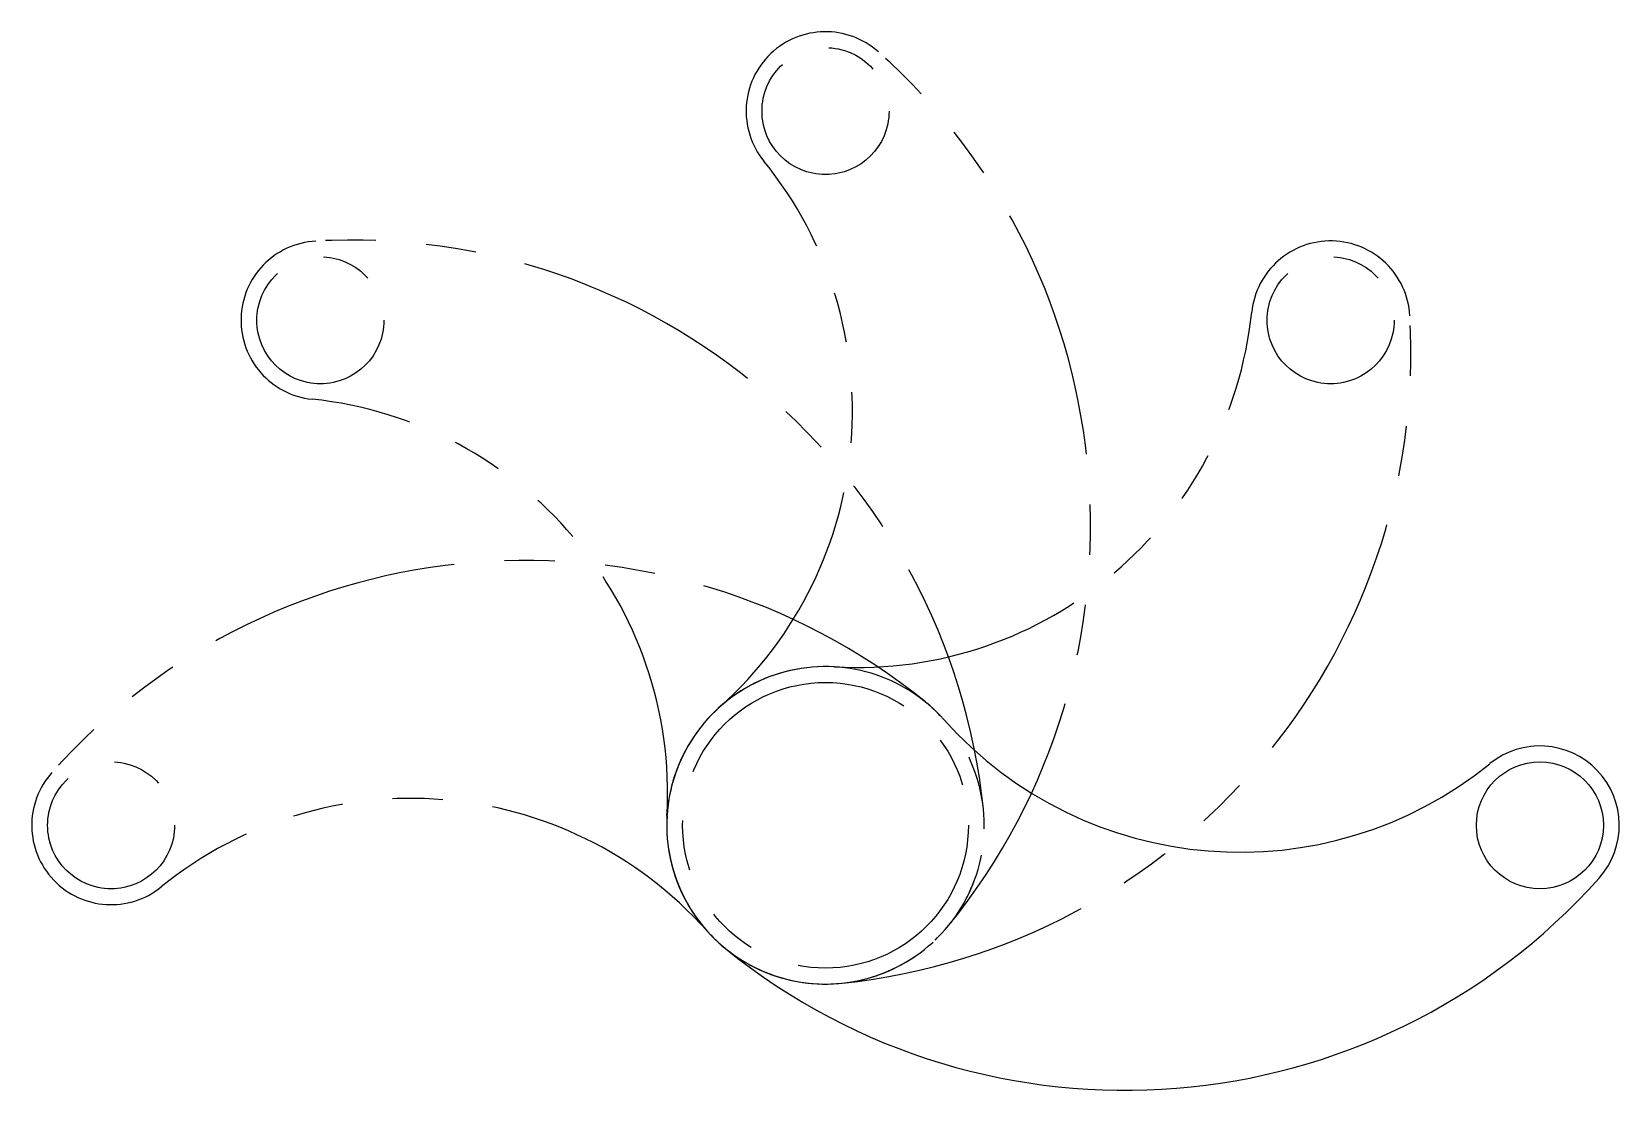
# Model space of a CAD drawing. Header units: millimetres. Extents: x -10 to 190, y 17 to 150.
import ezdxf

# ---------------------------------------------------------------- set-up
doc = ezdxf.new("R2010")
doc.units = ezdxf.units.MM
doc.linetypes.add('PHANTOM', pattern=[63.5, 31.75, -6.35, 6.35, -6.35, 6.35, -6.35])
doc.layers.add('Phantom', color=1, linetype='PHANTOM')

msp = doc.modelspace()

# ---------------------------------------------------------------- linework, layer by layer
msp.add_circle((180, 50), 8)
for centre, radius, start, end in [((142.22, 96.61), 50, 221.7522, 309.0228), ((180, 50), 10, 318.2478, 129.0228), ((127.78, 96.61), 80, 230.9772, 318.2478)]:
    msp.add_arc(centre, radius, start, end)
at = {"layer": 'Phantom'}
for centre, radius in [((90, 140), 8), ((26.36, 113.64), 8), ((153.64, 113.64), 8), ((90, 50), 18), ((90, 50), 18), ((90, 50), 18), ((90, 50), 18), ((90, 50), 18), ((0, 50), 8)]:
    msp.add_circle(centre, radius, dxfattribs=at)
for centre, radius, start, end in [((90, 140), 10, 48.2478, 219.0228), ((43.39, 87.78), 80, 320.9772, 48.2478), ((43.39, 102.22), 50, 311.7522, 39.0228), ((26.36, 113.64), 10, 93.2478, 264.0228), ((30.33, 43.75), 80, 5.9772, 93.2478), ((153.64, 113.64), 10, 3.2478, 174.0228), ((93.97, 119.89), 50, 266.7522, 354.0228), ((83.75, 109.67), 80, 275.9772, 3.2478), ((20.11, 53.97), 50, 356.7522, 84.0228), ((52.22, 3.39), 80, 50.9772, 138.2478), ((90, 50), 20, 41.7522, 230.9772), ((90, 50), 20, 86.7522, 275.9772), ((90, 50), 20, 131.7522, 320.9772), ((90, 50), 20, 221.7522, 50.9772), ((0, 50), 10, 138.2478, 309.0228), ((37.78, 3.39), 50, 41.7522, 129.0228), ((90, 50), 20, 176.7522, 5.9772)]:
    msp.add_arc(centre, radius, start, end, dxfattribs=at)

doc.saveas('drawing.dxf')
